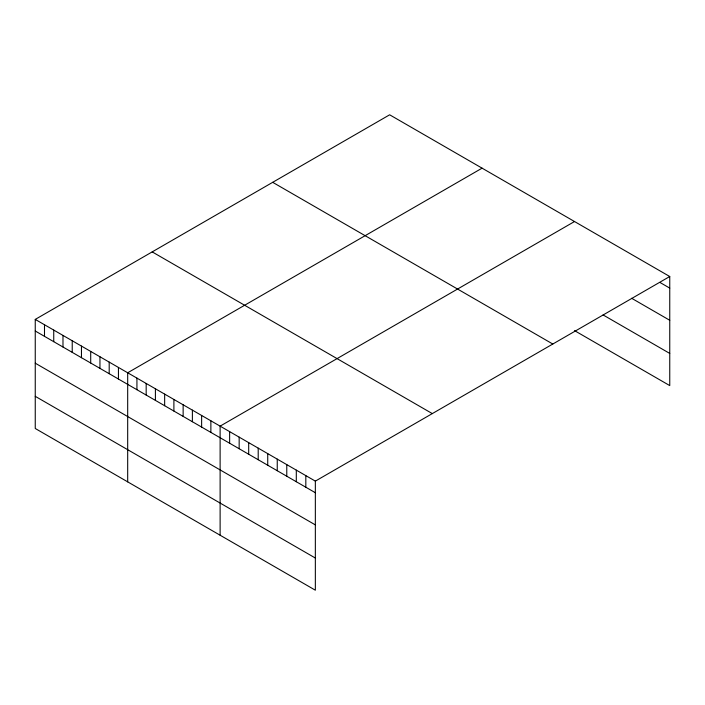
<?xml version="1.0" encoding="UTF-8"?>
<svg xmlns="http://www.w3.org/2000/svg" width="705" height="705" viewBox="0 0 705 705"><rect width="100%" height="100%" fill="white"/><g stroke="black" fill="none" stroke-linecap="round" stroke-linejoin="round"><path stroke-width="1.06" d="M669.75 276.51L315.346 481.118L315.346 590.2L35.25 428.49L35.25 319.409L389.654 114.8L669.75 276.51L669.75 385.591L574.513 330.61M482.088 168.16L127.684 372.778L127.684 481.859M574.513 221.529L220.119 426.137L220.119 535.218M660.224 282.608L669.75 288.107M631.654 298.286L669.75 320.281M603.083 314.932L669.75 353.425M272.703 182.322L552.799 344.031M152.201 251.888L432.297 413.597M35.25 319.409L315.346 481.118M35.25 331.006L315.346 492.724M35.25 363.181L315.346 524.89M35.25 396.325L315.346 558.034M305.82 475.628L305.82 487.226M296.303 470.129L296.303 481.726M286.776 464.63L286.776 476.227M277.25 459.131L277.25 470.728M267.733 453.632L267.733 465.229M258.206 448.133L258.206 459.73M248.689 442.634L248.689 454.232M239.162 437.135L239.162 448.732M229.636 431.636L229.636 443.242M210.874 420.806L210.874 432.403M201.63 415.465L201.63 427.063M192.386 410.134L192.386 421.731M183.141 404.793L183.141 416.391M173.897 399.462L173.897 411.059M164.653 394.121L164.653 405.719M155.408 388.781L155.408 400.387M146.173 383.45L146.173 395.047M136.929 378.109L136.929 389.715M118.44 367.437L118.44 379.034M109.196 362.106L109.196 373.703M99.951 356.765L99.951 368.363M90.707 351.425L90.707 363.031M81.463 346.093L81.463 357.691M72.227 340.753L72.227 352.359M62.983 335.421L62.983 347.019M53.739 330.081L53.739 341.678M44.494 324.749L44.494 336.347"/></g></svg>
